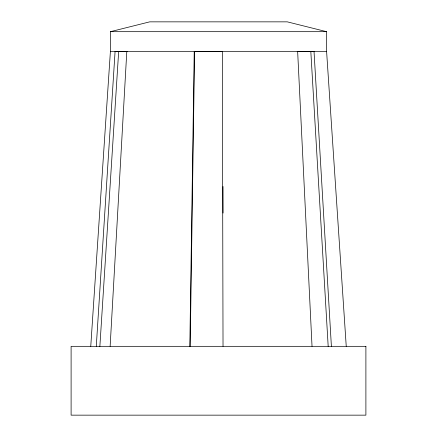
<?xml version="1.0" encoding="UTF-8"?>
<svg xmlns="http://www.w3.org/2000/svg" width="437" height="437" viewBox="0 0 437 437"><rect width="100%" height="100%" fill="white"/><g stroke="black" fill="none" stroke-linecap="round" stroke-linejoin="round"><path stroke-width="0.66" d="M189.811 346.322L194.225 51.348L222.706 51.604L222.335 51.348L223.028 346.322M190.188 346.579L194.602 51.604M110.135 346.322L126.806 51.348M96.282 346.322L115.084 51.348L127.123 51.604M99.855 346.579L118.656 51.604M90.759 346.322L110.408 51.348L110.408 31.683L149.716 21.85L287.284 21.85L326.592 31.683L326.592 51.348L346.241 346.322M297.176 51.604L314.023 51.348L331.393 346.322M110.408 31.683L326.592 31.683M110.408 51.348L326.592 51.348M310.827 51.604L328.198 346.579M297.641 51.348L312.029 346.322M223.023 186.49L223.088 213.059M365.895 346.322L71.105 346.322L71.105 415.15L365.895 415.15L365.895 346.322"/></g></svg>
